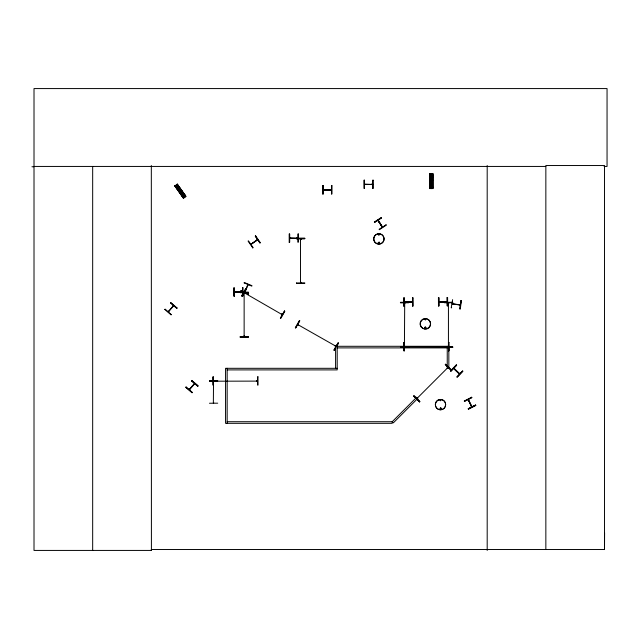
<?xml version="1.0" encoding="UTF-8"?>
<svg xmlns="http://www.w3.org/2000/svg" width="639" height="639" viewBox="0 0 639 639"><rect width="100%" height="100%" fill="white"/><g stroke="black" fill="none" stroke-linecap="round" stroke-linejoin="round"><path stroke-width="0.96" d="M604.063 166.436L607.05 166.436L607.05 88.573L34.011 88.573L34.011 550.427L151.411 550.427L151.331 549.524L604.502 549.524L604.59 532.822M244.066 292.654L244.473 293.349M282.478 314.492L281.679 314.037L282.334 314.739M297.662 324.516C299.228 325.962 298.006 323.39 297.79 324.636M335.858 346.634L335.275 345.907L336.074 346.306M453.73 368.495L459.473 373.975M257.038 240.16L257.517 239.441M257.589 239.849L251.063 244.314M244.465 335.898L244.425 336.793M300.442 239.625L300.498 238.754M300.825 238.922L300.785 239.673L300.825 238.778M300.498 282.941L300.49 282.023M300.825 282.917L300.458 282.134M448.442 303.653L448.722 302.734M448.722 346.921L448.714 346.003L448.434 346.921L404.423 346.833L404.703 302.734M379.302 234.745C378.647 233.011 378.192 236.15 379.358 234.641M378.36 242.636C379.694 244.801 379.135 240.647 378.48 243.028M424.919 319.556C426.101 318.054 425.598 321.185 424.975 319.452M425.582 319.612L425.127 319.492L425.622 319.556M424.6 327.495C425.973 330.363 426.405 325.515 424.727 327.328M425.862 327.695C424.064 329.389 425.766 325.618 425.718 328.047M452.62 299.643L451.206 307.782L451.661 307.838M453.155 304.108L452.963 303.621L452.196 303.94M440.071 400.357C441.253 398.856 440.75 401.987 440.127 400.254M440.271 400.357L440.742 400.238L440.367 400.517M459.665 304.547L459.529 304.931L460.399 304.683M460.28 304.955L452.3 303.621M460.975 300.745L459.84 308.917L460.296 308.98L461.334 300.793L460.919 300.737M459.952 308.933L461.031 300.753M244.961 292.215L244.945 291.312M247.541 285.25L248.124 284.595M248.132 284.786L247.852 284.483M244.473 336.617L244.425 335.962M300.45 238.93L300.833 239.497M300.49 282.111L300.825 282.765M448.754 303.541L448.434 302.734M256.63 381.124L257.541 381.116L213.53 381.203L214.273 380.828L213.378 380.788M213.817 381.163L213.817 381.443M431.477 188.361L431.469 187.77M382.449 227.125L377.992 220.279L382.282 227.021M417.051 398.792L417.491 397.937L416.852 398.592M213.41 381.132L214.097 380.788M248.116 284.674L245.064 292.071M441.166 408.872C439.84 405.461 439.896 411.548 441.166 408.129M244.178 282.957L244.354 282.534L251.974 285.697L251.798 286.12L244.202 282.901M247.82 284.563L244.689 292.103M248.459 294.164L248.635 293.74L241.015 290.577L240.839 291.001L248.475 294.132M468.659 400.182L468.283 399.439M471.997 406.692L468.403 399.575M244.138 292.606L245.009 292.854L244.21 292.398M244.138 335.874L244.138 336.793M256.622 380.836L257.437 381.148M404.335 346.546L405.078 346.921M438.913 301.672L439.832 301.664L438.921 301.959M447.164 301.616L439.089 301.999M382.689 226.965L381.93 226.47M289.643 237.964L290.553 237.964M323.214 189.695L324.189 190.071M297.151 237.876L297.063 238.251M364.454 184.16L365.324 184.511M371.794 184.16L372.713 184.16M168.904 311.425L168.56 311.121L168.504 311.888M172.993 306.137L173.536 305.506L168.193 311.68M194.799 383.672L189.168 389.598L189.975 389.095M194.679 383.719L189.328 389.854M245.775 288.716L241.702 295.889L242.093 296.113L246.175 288.94L245.775 288.716L241.734 295.905M242.045 296.081L246.079 288.884M244.378 292.446L244.921 292.774M244.138 335.962L244.138 336.705L244.138 292.694L282.262 314.7L281.751 314.084M280.465 318.262L284.547 311.089M295.593 327.919L299.675 320.746M298.477 324.596L297.742 324.556L335.994 346.274M334.325 350.276L335.683 347.888L334.357 350.3L333.957 350.068L338.039 342.895L338.438 343.127L336.625 346.314M334.013 350.1L338.143 342.951M336.593 346.29L338.406 343.103M416.908 398.496L417.339 398.033M447.444 367.92L448.091 367.345M447.803 368.112L447.939 367.441M172.985 306.009L173.249 306.321M468.028 399.575L471.646 406.795M471.35 406.116L472.045 406.763M425.023 327.352L424.895 327.823M440.918 408.896C441.19 406.54 438.921 409.743 440.95 408.752M234.441 292.207L234.441 291.791M235.136 292.183C235.176 291.104 235.128 292.766 234.273 292.127M242.445 292.095L234.321 292.095L242.524 291.783M404.487 301.88L412.562 301.872M412.459 302.191L412.482 301.872M412.57 302.159C411.532 302.942 411.612 301.089 411.82 302.247M405.142 346.865L405.134 346.514M447.779 346.929L447.771 346.514M297.063 237.964L297.894 237.964M371.874 184.16L371.874 184.447M164.822 309.484L165.126 309.132L171.284 314.628M173.824 305.746L168.353 311.928M171.364 314.54L171.06 314.883L164.846 309.452M177.067 307.95L176.763 308.302L170.525 302.894L170.829 302.551L177.043 307.982M191.5 380.82L191.804 380.469L198.042 385.876L197.739 386.22L191.516 380.804L197.778 386.18M189.168 389.598L194.416 383.488M251.534 243.994L251.351 243.571L250.712 244.106M450.615 370.884L456.326 364.925L456.653 365.244L450.942 371.203L450.615 370.884L456.35 364.949M450.902 371.163L456.573 365.165M454.337 369.062L454.497 368.567M458.93 373.464L459.377 373.248M462.628 370.963L456.901 376.914L457.236 377.226L462.916 371.243M456.989 376.994L462.692 371.035M417.491 397.937L416.908 398.536L448.035 367.409L447.508 367.936M447.715 368.144L448.243 367.649M419.567 401.923L419.887 401.596L414.016 395.797L413.689 396.124L419.567 401.923L413.721 396.092M184.391 197.163L184.08 196.66M453.091 304.012L452.963 303.661M300.785 282.853L300.817 282.19M177.322 184.152L185.949 196.309L183.353 198.146L174.79 185.941L177.378 184.112M175.829 187.067L178.073 185.478M176.404 187.89L178.656 186.308M177.275 189.128L179.527 187.547M178.049 190.23L180.294 188.649M178.912 191.468L181.164 189.887M182.65 196.772L184.903 195.191M182.522 197.387L185.526 195.278M182.586 197.483L185.59 195.374M250.943 244.29L257.733 239.753M252.74 247.884L253.124 247.628L248.411 240.855L248.084 241.079L252.772 247.868M381.291 217.524L374.358 221.997L374.606 222.38L381.523 217.875L381.275 217.492M374.574 222.332L381.515 217.859M382.402 227.053L378.232 220.12L378.4 220.902M386.052 224.84L379.111 229.297L379.358 229.681L386.276 225.176L386.028 224.792M404.423 302.734L404.711 303.653L404.711 302.822M404.711 346.921L404.703 346.09M464.425 401.268L471.79 397.538M468.323 399.519L471.614 406.819M471.262 406.148L471.718 406.116M468.267 408.832L475.6 405.054L468.211 408.736L468.419 409.144L475.783 405.406L475.576 404.998M468.403 409.112L475.759 405.374M331.473 189.695L330.523 190.071M257.357 239.505L251.039 244.282M194.512 383.424L194.192 384.366M297.974 324.316L298.525 324.676M453.898 368.12L459.792 373.767M439.089 301.624L447.084 301.904L439.049 302.039L447.172 301.928M323.39 189.647L331.298 190.063M330.722 189.647L330.722 190.063M331.298 190.023L323.238 190.023M364.629 184.12L372.625 184.447M289.81 237.916L297.806 238.251M297.838 238.307L289.643 238.251M213.53 380.748L214.185 380.828M460.176 305.035L452.34 303.956M234.385 292.159L242.445 292.007M296.512 238.323L304.763 238.267L304.763 238.73L296.512 238.778L296.512 238.323L304.763 238.307M296.512 238.722L304.763 238.666M296.512 283.021L304.763 282.917L304.771 283.373L296.52 283.428L296.512 282.965M234.353 291.839L242.437 291.783M240.152 292.215L248.403 292.119L248.411 292.582L240.16 292.63L240.152 292.175M240.16 292.614L248.411 292.526M234.297 296.105L233.834 296.113L233.786 287.862L234.241 287.854L234.241 296.113M403.832 297.942L404.287 297.942L404.319 306.193L403.88 306.201L403.832 297.942L403.92 306.201M447.14 297.63L447.604 297.63L447.651 305.881L447.196 305.889L447.164 297.63M412.482 302.159L404.319 302.215M408.688 302.287L400.437 302.303L400.437 302.758L408.688 302.71L408.688 302.247M400.437 302.646L408.688 302.59M452.7 302.287L444.448 302.303L444.448 302.758L452.708 302.71L452.7 302.247M438.482 305.945L438.945 305.937L438.873 297.686L438.434 297.686L438.482 305.945L438.474 297.686M240.16 336.841L248.411 336.825M403.848 342.568L404.303 342.568L404.359 350.819L403.904 350.819L403.848 342.568L403.936 350.819M447.691 346.554L448.522 346.546M408.688 346.913L400.437 346.993L408.688 346.897M452.708 347.009L444.456 346.993L452.708 346.897L452.708 347.352L444.456 347.408L452.708 347.312M256.71 380.836L257.429 380.804M256.71 381.124L257.461 381.116M213.386 385.101L212.923 385.101L212.875 376.85L213.33 376.85L213.386 385.101L213.274 376.85M209.464 381.092L217.707 380.836L209.456 381.028M209.456 380.876L217.707 380.852M217.715 403.185L209.464 403.241M31.95 166.755L34.011 166.747M34.011 166.436L545.85 166.436M429.735 173.664L432.922 173.648L432.922 188.561L429.735 188.569L429.807 173.664M429.951 175.174L432.707 175.174M429.951 176.188L432.707 176.188M429.951 177.698L432.707 177.698M429.951 179.04L432.699 179.04M373.168 180.174L372.713 180.174L372.825 188.433M429.951 180.557L432.699 180.557M372.713 184.535L364.589 184.447M322.759 185.709L323.214 185.709L323.214 193.96L322.759 193.96L322.759 185.709L322.799 193.96M429.951 187.043L432.707 187.043M429.496 187.475L433.162 187.475M429.496 187.586L433.162 187.586M431.109 187.738L431.541 187.738M431.109 187.762L431.189 187.77M364.454 188.433L363.998 188.433L363.998 180.174L364.454 180.174L364.454 188.433L364.342 180.174M372.713 188.433L373.168 188.433L373.128 180.174M323.35 190.071L331.473 190.071M289.179 242.229L289.643 242.229L289.643 233.978L289.179 233.978L289.219 242.229M404.487 302.255L412.57 302.183L404.447 302.295M337.2 347.896L447.236 347.896M337.2 368.304L225.559 368.304L225.559 423.322L392.218 423.322L392.218 421.716L416.684 397.25L417.818 398.385L393.352 422.85L392.218 421.716L227.164 421.716M227.164 369.901L337.2 369.901L337.2 346.29M378.695 243.555C381.571 242.173 376.714 241.742 378.536 243.427M213.354 403.081L213.53 381.163M213.722 402.706L213.442 403.129M378.775 234.856L379.087 234.465L378.751 234.793M425.175 328.414L424.727 328.071M240.991 290.633L248.611 293.796M244.282 292.446L244.929 292.814M281.607 314.332L282.262 314.7M335.347 345.947L335.994 346.314M335.211 346.194L335.858 346.562M379.278 242.141L379.622 242.588M379.151 242.357L379.398 242.78M170.605 302.814L176.803 308.254M191.78 380.501L198.018 385.9M186.021 387.138L192.259 392.546M244.194 292.774L244.106 293.349M454.864 369.749L458.291 373.024M445.335 364.47L451.214 370.269M413.976 395.837L419.807 401.675M185.773 196.429L177.219 184.216L185.749 196.445M177.035 184.351L185.598 196.556M176.883 184.455L185.51 196.612M176.779 184.527L185.334 196.74M176.739 184.559L185.31 196.756M177.163 185.47L184.583 196.053M184.99 196.98L184.304 197.467M175.413 185.502L183.968 197.715M175.078 185.741L183.697 197.906M174.982 185.813L183.529 198.026M174.838 185.909L183.409 198.106M255.36 236.095L259.977 242.932M448.442 303.565L448.434 302.822L448.434 346.833L448.426 346.09M448.61 342.568L448.658 350.819M447.26 297.63L447.308 305.889M438.833 297.686L438.889 305.937M412.658 297.886L412.706 306.145M404.175 297.942L404.287 306.193M404.191 342.568L404.303 350.819M242.612 287.806L242.66 296.057M234.13 287.854L234.186 296.113M604.502 549.524L604.502 165.533L545.85 165.533L545.85 549.524M487.19 165.533L487.19 550.427M447.236 346.29L447.236 368.304L448.842 368.304L448.842 346.29L335.595 346.29L335.595 368.304M432.851 173.648L432.851 188.561M432.675 173.648L432.707 188.561M432.555 173.648L432.491 188.561M432.387 188.561L432.371 173.648L432.315 188.561M432.196 173.648L432.164 188.561M432.02 174.647L431.964 187.562M431.748 188.561L430.91 188.561M430.694 174.655L430.71 187.578M430.486 173.664L430.518 188.569M430.462 173.664L430.462 188.569M430.287 173.664L430.271 188.569M430.159 173.664L430.175 188.569M429.983 188.569L429.951 173.664L429.927 188.569M331.585 185.709L331.585 193.96M323.158 185.709L323.102 193.96M300.498 238.842L300.498 282.853M289.579 233.978L289.579 242.229M227.164 368.304L227.164 423.322M151.323 165.533L151.411 550.427M92.671 166.436L92.671 550.427M445.663 404.647A5.136 5.136 0 0 1 437.955 409.096A5.136 5.136 0 0 1 437.955 400.198A5.136 5.136 0 0 1 445.663 404.647A5.216 5.216 0 0 1 438.322 409.375A5.216 5.216 0 0 1 437.172 400.645A5.216 5.216 0 0 1 445.567 403.297M179.008 189.951C179.958 192.211 180.669 188.146 179.008 189.951M430.734 179.639C431.485 181.979 432.555 177.993 430.734 179.639M241.63 291.751L241.782 292.167L241.63 291.751M284.443 311.033L280.361 318.206L280.761 318.43L284.842 311.257L284.443 311.033M299.379 320.578L295.33 327.767L295.697 327.975L299.771 320.802L299.379 320.578M186.101 387.058L185.797 387.402L192.035 392.801L192.339 392.458L186.101 387.058M445.583 364.222L445.255 364.549L451.134 370.348L451.454 370.021L445.583 364.222M255.648 235.895L255.273 236.158L259.929 242.964L260.313 242.708L255.648 235.895M378.304 220.918L382.322 227.22L378.304 220.918M471.63 397.234L464.289 400.996L464.481 401.372L471.838 397.642L471.63 397.234M242.956 287.798L242.501 287.806L242.564 296.057L243.004 296.057L242.916 287.798M413.002 297.886L412.538 297.886L412.594 306.145L413.05 306.137L412.962 297.886M248.411 336.769L240.16 336.817L240.16 337.28L248.411 337.224L248.411 336.769M448.953 342.56L448.49 342.568L448.546 350.819L449.001 350.819L448.953 342.56M408.696 347.312L400.437 347.392L408.696 347.344M257.972 376.842L257.517 376.85L257.573 385.101L258.028 385.101L257.972 376.842M331.929 185.709L331.473 185.709L331.473 193.96L331.929 193.96L331.929 185.709M298.349 233.978L297.894 233.978L297.894 242.229L298.349 242.229L298.349 233.978M184.144 197.587L176.14 186.205L184.136 197.595M183.848 197.802L175.845 186.412L183.792 197.834M376.323 243.387A5.16 5.16 0 0 0 384.063 238.922A5.16 5.16 0 0 0 376.323 234.457A5.16 5.16 0 0 0 376.323 243.387M375.213 242.612A5.216 5.216 0 0 0 383.943 240.272A5.216 5.216 0 0 0 377.553 233.882A5.216 5.216 0 0 0 375.213 242.612M422.794 328.302A5.152 5.152 0 0 0 430.518 323.837A5.152 5.152 0 0 0 422.794 319.38A5.152 5.152 0 0 0 422.794 328.302M422.754 328.358A5.216 5.216 0 0 0 430.59 323.837A5.216 5.216 0 0 0 422.754 319.324A5.216 5.216 0 0 0 422.754 328.358"/></g></svg>
